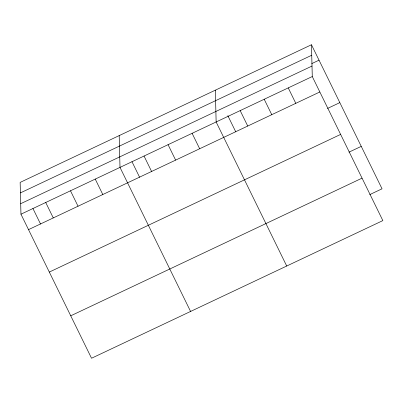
<?xml version="1.0" encoding="UTF-8"?>
<svg xmlns="http://www.w3.org/2000/svg" width="403" height="403" viewBox="0 0 403 403"><rect width="100%" height="100%" fill="white"/><g stroke="black" fill="none" stroke-linecap="round" stroke-linejoin="round"><path stroke-width="0.6" d="M311.469 44.748L20.15 182.403L20.956 214.195L91.531 358.252L382.85 220.597L312.275 76.54L311.469 44.748L382.044 188.806L369.747 194.619M20.417 192.891L311.736 55.241M311.761 63.614L319.03 60.178M20.689 203.701L312.008 66.047M20.956 214.195L312.275 76.54M28.517 229.624L319.836 91.97M327.528 108.437L339.825 102.629M49.312 272.07L340.631 134.416M348.953 152.173L361.249 146.36M70.737 315.806L362.055 178.151M288.241 87.894L295.802 103.324M264.207 99.249L271.768 114.684M240.173 110.608L247.734 126.038M227.821 115.661L235.755 131.857M286.714 266.025L216.139 121.963L215.333 90.176M192.105 133.322L199.666 148.752M168.071 144.677L175.632 160.107M144.037 156.032L151.599 171.466M131.957 161.643L139.619 177.28M190.579 311.448L120.003 167.391L119.197 135.599M95.244 179.088L102.805 194.523M70.48 190.79L78.041 206.22M45.72 202.492L53.277 217.922M32.91 208.447L40.572 224.083"/></g></svg>
